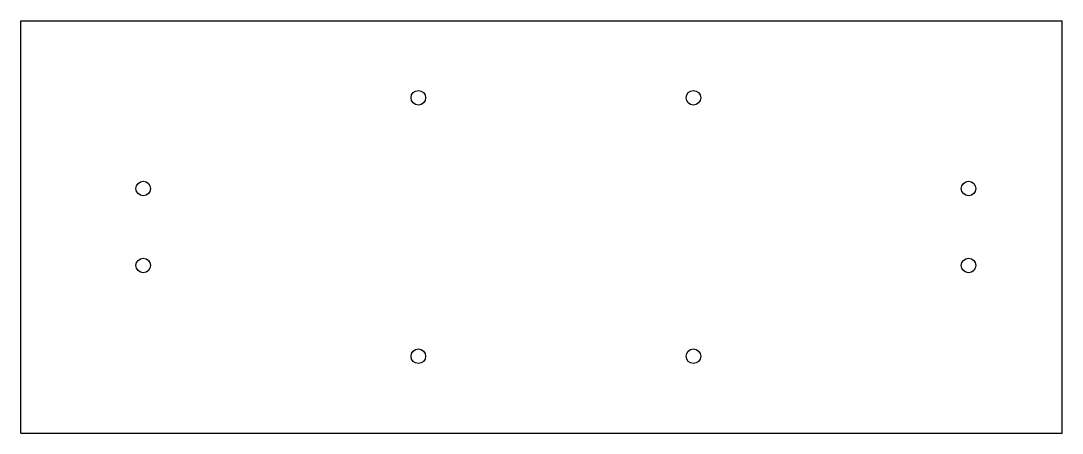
# Model space of a CAD drawing. Header units: millimetres. Extents: x 0 to 379, y 8 to 158.
import ezdxf

# ---------------------------------------------------------------- set-up
doc = ezdxf.new("R2010")
doc.units = ezdxf.units.MM

msp = doc.modelspace()

# ---------------------------------------------------------------- linework, layer by layer
at = {"color": 7, "linetype": 'Continuous'}
for p, q in [((0, 8.5), (0, 158.5)), ((0, 158.5), (378.54, 158.5)), ((378.54, 8.5), (378.54, 158.5)), ((0, 8.5), (378.54, 8.5))]:
    msp.add_line(p, q, dxfattribs=at)
for centre in [(144.5, 130.5), (244.5, 130.5), (44.5, 97.5), (344.5, 97.5), (44.5, 69.5), (344.5, 69.5), (144.5, 36.5), (244.5, 36.5)]:
    msp.add_circle(centre, 2.65, dxfattribs=at)

doc.saveas('drawing.dxf')
